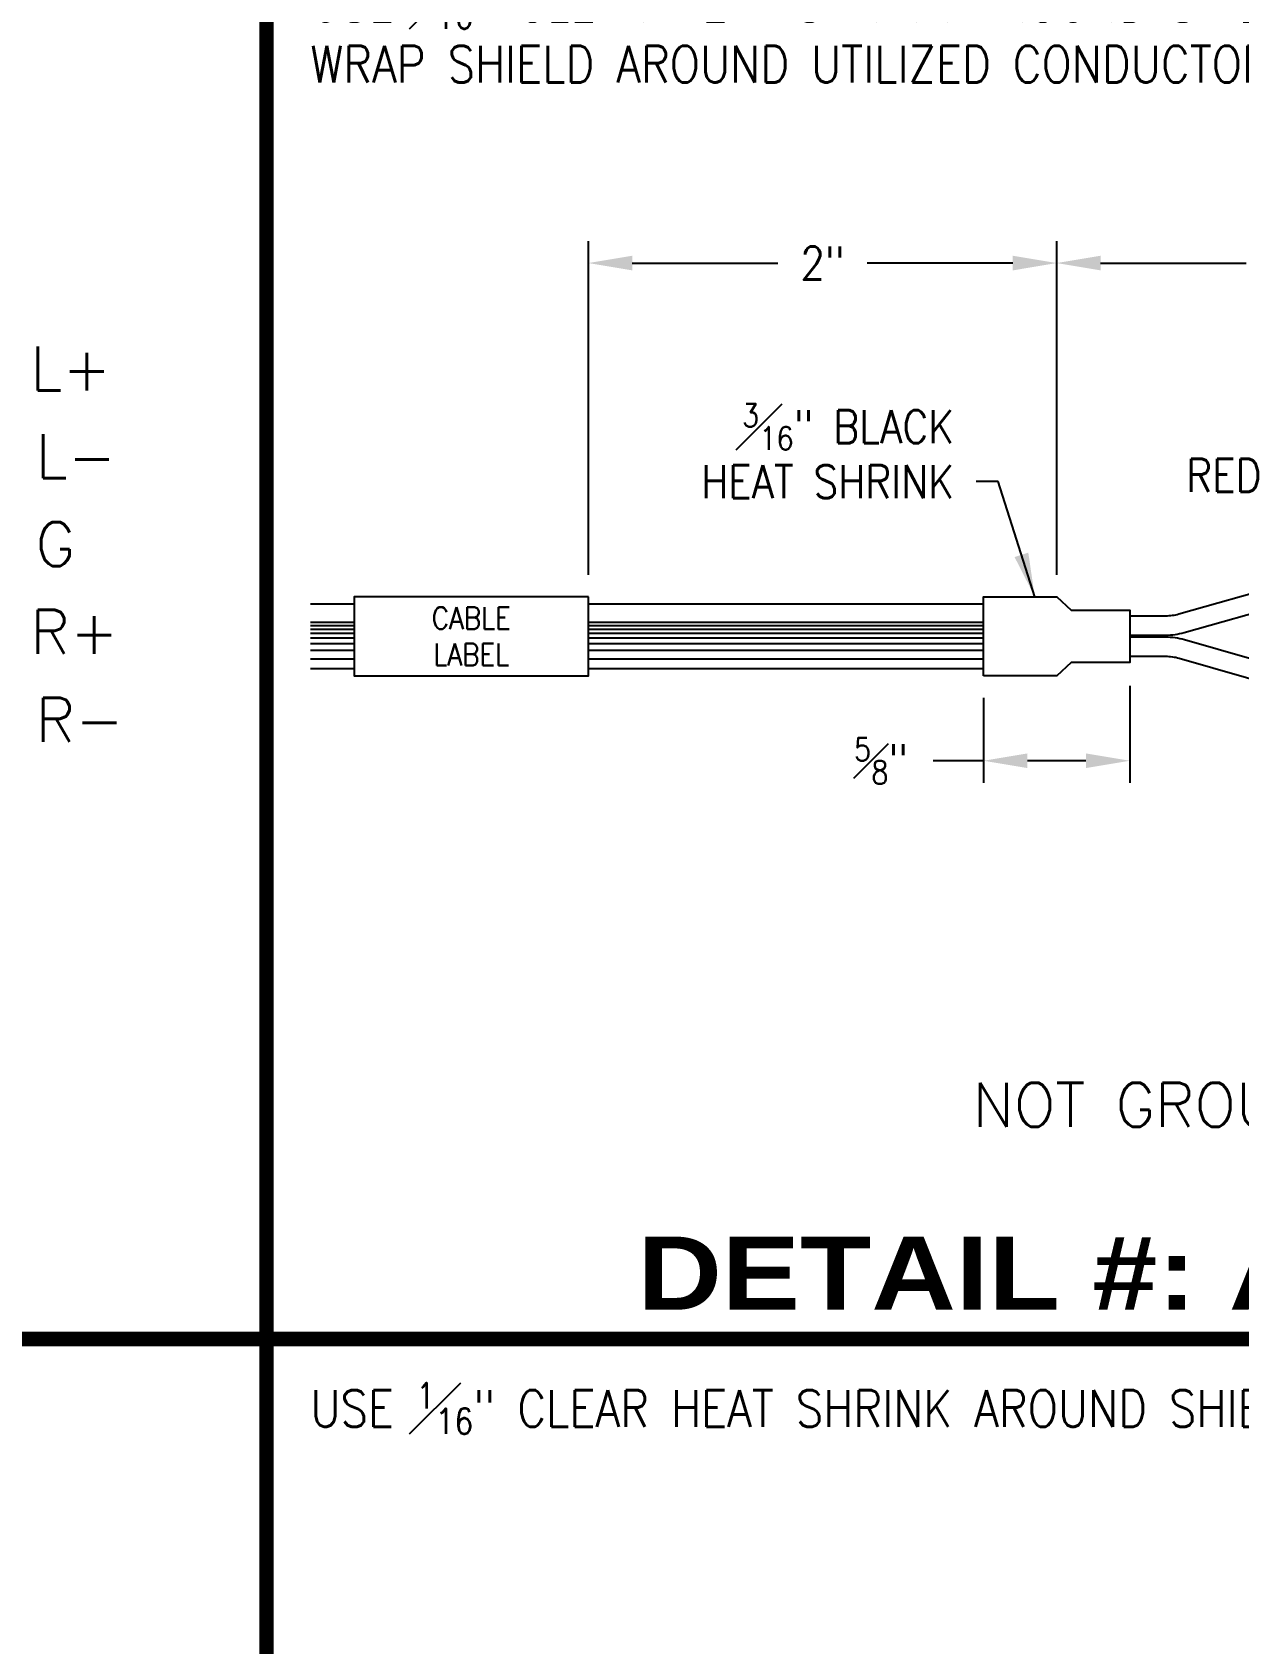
# Model space of a CAD drawing. Header units: inches. Extents: x 0 to 36.7, y 0 to 29.3.
# Drawn here: x 7.73 to 10.306, y 22.419 to 25.86 of the extents above; entities that cross this region are included whole.
import ezdxf
from ezdxf.enums import TextEntityAlignment as Align

# ---------------------------------------------------------------- set-up
doc = ezdxf.new("R2010")
doc.units = ezdxf.units.IN
doc.header["$MEASUREMENT"] = 0
for name, color, linetype in [('BLACK', 7, 'Continuous'), ('CABLE', 7, 'Continuous'), ('CONN', 7, 'Continuous'), ('CONN-TXT', 7, 'Continuous'), ('HEAT SHRINK', 7, 'Continuous'), ('RED', 12, 'Continuous')]:
    doc.layers.add(name, color=color, linetype=linetype)
doc.styles.add('Arial Black', font='')
doc.styles.add('ROMANS', font='romans', dxfattribs={"width": 0.875})
doc.styles.get('Arial Black').set_extended_font_data('Arial Black')
doc.dimstyles.new('CONN2', dxfattribs={"dimscale": 0.75, "dimtxt": 0.09375, "dimasz": 0.125, "dimexe": 0.0625, "dimexo": 0.0625, "dimgap": 0.0625, "dimtad": 0, "dimdec": 3, "dimzin": 4, "dimdsep": 46, "dimtxsty": 'ROMANS', "dimcen": 0.0625, "dimadec": 0, "dimazin": 0, "dimtfac": 1, "dimtdec": 3, "dimtofl": 0, "dimtmove": 0, "dimatfit": 3, "dimfxl": 1, "dimtolj": 1, "dimtzin": 0, "dimarcsym": 0})

# ---------------------------------------------------------------- blocks, each defined once
blk = doc.blocks.new('M1.024.01')
at = {"layer": 'CONN', "const_width": 0.0312}
blk.add_lwpolyline([(0, 0), (4, 0), (4, 3), (0, 3)], close=True, dxfattribs=at)
at = {"insert": (0.0937, 2.9062), "char_height": 0.078125, "width": 3.046875, "attachment_point": 1, "style": 'ROMANS'}
blk.add_mtext('\\A1;USE {\\H0.6978x;\\S1#16;}" CLEAR HEAT SHRINK AROUND SHIELD', dxfattribs=at)
blk = doc.blocks.new('A1.026.03')
at = {"layer": 'CONN', "const_width": 0.0312}
blk.add_lwpolyline([(0, 0), (4, 0), (4, 3), (0, 3)], close=True, dxfattribs=at)
at = {"layer": 'CONN-TXT', "style": 'ROMANS'}
for s, height, p in [('L+', 0.09375, (3.4957, 2.072)), ('L-', 0.09375, (3.5069, 1.8845)), ('G', 0.0938, (3.5069, 1.697)), ('R+', 0.09375, (3.4957, 1.5095)), ('R-', 0.09375, (3.5069, 1.322))]:
    blk.add_text(s, height=height, dxfattribs=at).set_placement(p, align=Align.MIDDLE_LEFT)
blk = doc.blocks.new('M1.015.01')
at = {"layer": 'CONN', "const_width": 0.0312}
blk.add_lwpolyline([(0, 0), (4, 0), (4, 3), (0, 3)], close=True, dxfattribs=at)
blk = doc.blocks.new('*D111')
at = {"layer": 'CONN-TXT', "color": 0, "lineweight": -2, "transparency": 16777216}
for p, q in [((1.6875, 1.6315), (1.6875, 2.3438)), ((2.6875, 1.6613), (2.6875, 2.3438)), ((1.7812, 2.2969), (2.0921, 2.2969)), ((2.5938, 2.2969), (2.2829, 2.2969))]:
    blk.add_line(p, q, dxfattribs=at)
at = {"layer": 'CONN-TXT', "color": 0, "transparency": 16777216}
for points in [[(1.7812, 2.3125), (1.7812, 2.2812), (1.6875, 2.2969)], [(2.5938, 2.3125), (2.5938, 2.2812), (2.6875, 2.2969)]]:
    blk.add_solid(points, dxfattribs=at)
at = {"layer": 'Defpoints', "color": 0, "transparency": 16777216}
for p in [(1.6875, 2.2969), (1.6875, 1.5846), (2.6875, 1.6144)]:
    blk.add_point(p, dxfattribs=at)
at = {"layer": 'CONN-TXT', "color": 0, "transparency": 16777216, "insert": (2.1875, 2.2969), "char_height": 0.07031, "attachment_point": 5, "style": 'ROMANS'}
blk.add_mtext('\\A1;2"', dxfattribs=at)
blk = doc.blocks.new('*D112')
at = {"layer": 'CONN-TXT', "color": 0, "lineweight": -2, "transparency": 16777216}
for p, q in [((0.6875, 1.6315), (0.6875, 2.3438)), ((1.6875, 1.6315), (1.6875, 2.3438)), ((0.7812, 2.2969), (1.0921, 2.2969)), ((1.5937, 2.2969), (1.2829, 2.2969))]:
    blk.add_line(p, q, dxfattribs=at)
at = {"layer": 'CONN-TXT', "color": 0, "transparency": 16777216}
for points in [[(0.7812, 2.3125), (0.7812, 2.2812), (0.6875, 2.2969)], [(1.5937, 2.3125), (1.5937, 2.2812), (1.6875, 2.2969)]]:
    blk.add_solid(points, dxfattribs=at)
at = {"layer": 'Defpoints', "color": 0, "transparency": 16777216}
for p in [(0.6875, 2.2969), (0.6875, 1.5846), (1.6875, 1.5846)]:
    blk.add_point(p, dxfattribs=at)
at = {"layer": 'CONN-TXT', "color": 0, "transparency": 16777216, "insert": (1.1875, 2.2969), "char_height": 0.07031, "attachment_point": 5, "style": 'ROMANS'}
blk.add_mtext('\\A1;2"', dxfattribs=at)
blk = doc.blocks.new('*D110')
at = {"layer": 'CONN-TXT', "color": 0, "lineweight": -2, "transparency": 16777216}
for p, q in [((1.8437, 1.3942), (1.8437, 1.1875)), ((1.5312, 1.3685), (1.5312, 1.1875)), ((1.5312, 1.2344), (1.424, 1.2344)), ((1.75, 1.2344), (1.625, 1.2344))]:
    blk.add_line(p, q, dxfattribs=at)
at = {"layer": 'CONN-TXT', "color": 0, "transparency": 16777216}
for points in [[(1.625, 1.25), (1.625, 1.2188), (1.5312, 1.2344)], [(1.75, 1.25), (1.75, 1.2188), (1.8437, 1.2344)]]:
    blk.add_solid(points, dxfattribs=at)
at = {"layer": 'Defpoints', "color": 0, "transparency": 16777216}
for p in [(1.5312, 1.4154), (1.8437, 1.4411), (1.5312, 1.2344)]:
    blk.add_point(p, dxfattribs=at)
at = {"layer": 'CONN-TXT', "color": 0, "transparency": 16777216, "insert": (1.3125, 1.2344), "char_height": 0.070312, "attachment_point": 5, "style": 'ROMANS'}
blk.add_mtext('\\A1;{\\H0.7x;\\S5#8;}"', dxfattribs=at)
blk = doc.blocks.new('A1.015.02')
at = {"layer": 'CABLE'}
h = blk.add_hatch(dxfattribs=at)
h.set_pattern_fill('LOG', color=256, scale=0.15, style=0, pattern_type=2)
h.set_pattern_definition([(0, (0, -3), (0, 0.15), []), (0, (0, -2.95485), (0, 0.15), []), (0, (0, -2.92843), (0, 0.15), []), (0, (0, -2.90969), (0, 0.15), []), (0, (0, -2.89515), (0, 0.15), []), (0, (0, -2.88328), (0, 0.15), []), (0, (0, -2.87324), (0, 0.15), []), (0, (0, -2.86454), (0, 0.15), []), (0, (0, -2.85686), (0, 0.15), [])])
h.paths.add_polyline_path([(1.5312, 1.431), (1.5312, 1.5), (0.6875, 1.5), (0.6875, 1.431)])
h.paths.add_polyline_path([(1.5312, 1.5), (1.5312, 1.569), (0.6875, 1.569), (0.6875, 1.5)])
h.paths.add_polyline_path([(0.0937, 1.569), (0.0937, 1.5), (0.1875, 1.5), (0.1875, 1.569)])
h.paths.add_polyline_path([(0.1875, 1.431), (0.1875, 1.5), (0.0937, 1.5), (0.0937, 1.431)])
at = {"layer": 'BLACK'}
for points in [[(1.8437, 1.5439), (1.9202, 1.5439, 0.068823), (1.9485, 1.5478), (2.1653, 1.6089, -0.068823), (2.2048, 1.6144), (2.6875, 1.6144)], [(1.8437, 1.5026), (1.9202, 1.5026, 0.068823), (1.9597, 1.5081), (2.1765, 1.5692, -0.068823), (2.2048, 1.5731), (2.6875, 1.5731)]]:
    blk.add_lwpolyline(points, format="xyb", dxfattribs=at)
at = {"layer": 'CABLE'}
for points in [[(0.1875, 1.569), (0.0937, 1.569)], [(1.5312, 1.569), (0.6875, 1.569)], [(0.0937, 1.431), (0.1875, 1.431)], [(0.6875, 1.431), (1.5312, 1.431)]]:
    blk.add_lwpolyline(points, dxfattribs=at)
at = {"layer": 'CONN', "const_width": 0.0312}
blk.add_lwpolyline([(0, 0), (4, 0), (4, 3), (0, 3)], close=True, dxfattribs=at)
at = {"layer": 'CONN-TXT'}
blk.add_lwpolyline([(0.6875, 1.5846), (0.1875, 1.5846), (0.1875, 1.4154), (0.6875, 1.4154)], close=True, dxfattribs=at)
at = {"layer": 'HEAT SHRINK'}
for points in [[(0.6875, 1.4154), (0.6875, 1.5846)], [(1.5312, 1.4154), (1.5312, 1.5846), (1.6875, 1.5846), (1.7187, 1.5556), (1.8437, 1.5556), (1.8437, 1.4444), (1.7187, 1.4444), (1.6875, 1.4154), (1.5312, 1.4154)]]:
    blk.add_lwpolyline(points, dxfattribs=at)
at = {"layer": 'RED'}
for points in [[(1.8437, 1.4988), (1.9199, 1.4988, -0.070091), (1.9601, 1.4931), (2.1763, 1.431, 0.070091), (2.2051, 1.4269), (2.6875, 1.4269)], [(1.8437, 1.4575), (1.9199, 1.4575, -0.070091), (1.9487, 1.4534), (2.1649, 1.3913, 0.070091), (2.2051, 1.3856), (2.6875, 1.3856)]]:
    blk.add_lwpolyline(points, format="xyb", dxfattribs=at)
at = {"insert": (0.0937, 2.9062), "char_height": 0.078125, "width": 3.84375, "attachment_point": 1, "style": 'ROMANS'}
blk.add_mtext('\\A1;USE {\\H0.6978x;\\S1#16;}" CLEAR HEAT SHRINK AROUND SHIELD\\PWRAP SHIELD AROUND UTILIZED CONDUCTORS', dxfattribs=at)
at = {"layer": 'CABLE', "insert": (0.4375, 1.5), "char_height": 0.04688, "width": 0.5, "attachment_point": 5, "style": 'ROMANS'}
blk.add_mtext('CABLE\\PLABEL', dxfattribs=at)
at = {"layer": 'CONN-TXT', "style": 'ROMANS'}
blk.add_text('NOT GROUNDED', height=0.09375, dxfattribs=at).set_placement((2, 0.5), align=Align.MIDDLE)
at = {"layer": 'CONN-TXT', "style": 'Arial Black'}
blk.add_text('DETAIL #: A1.015.02', height=0.15625, dxfattribs=at).set_placement((2, 0.0156), align=Align.BOTTOM_CENTER)
at = {"layer": 'CONN-TXT', "attachment_point": 9, "style": 'ROMANS'}
for s, insert, char_height in [('\\A1;{\\H0.7x;\\S3#16;}" BLACK\\PHEAT SHRINK', (1.4688, 1.7951), 0.070312), ('\\A1;RED', (2.125, 1.8086), 0.07031)]:
    blk.add_mtext(s, dxfattribs=dict(at, insert=insert, char_height=char_height))
at = {"layer": 'CONN-TXT'}
for base, p1, p2, picture, middle in [((0.6875, 2.2969), (1.6875, 1.5846), (0.6875, 1.5846), '*D112', (1.1875, 2.2969)), ((1.6875, 2.2969), (2.6875, 1.6144), (1.6875, 1.5846), '*D111', (2.1875, 2.2969))]:
    dim = blk.add_linear_dim(base=base, p1=p1, p2=p2, text='2"', dimstyle='CONN2', dxfattribs=at)
    dim.commit()
    dim.dimension.update_dxf_attribs({"geometry": picture, "text_midpoint": middle})
dim = blk.add_linear_dim(base=(1.5312, 1.2344), p1=(1.8437, 1.4411), p2=(1.5312, 1.4154), text='{\\H0.7x;\\S5#8;}"', dimstyle='CONN2', dxfattribs=at)
dim.commit()
dim.dimension.update_dxf_attribs({"geometry": '*D110', "text_midpoint": (1.3125, 1.2344), "dimtype": 160})
at = {"layer": 'CONN-TXT', "annotation_type": 0, "has_hookline": 1, "hookline_direction": 1, "text_width": 0.5947}
blk.add_leader([(1.6406, 1.5846), (1.5625, 1.8303), (1.5156, 1.8303)], dimstyle='CONN2', override={"dimgap": 0.0625, "dimtad": 0}, dxfattribs=at)

msp = doc.modelspace()

# ---------------------------------------------------------------- block references
for name, p in [('A1.026.03', (4.23, 23.07)), ('A1.015.02', (8.23, 23.07)), ('M1.015.01', (4.23, 20.07)), ('M1.024.01', (8.23, 20.07))]:
    msp.add_blockref(name, p)

doc.saveas('drawing.dxf')
